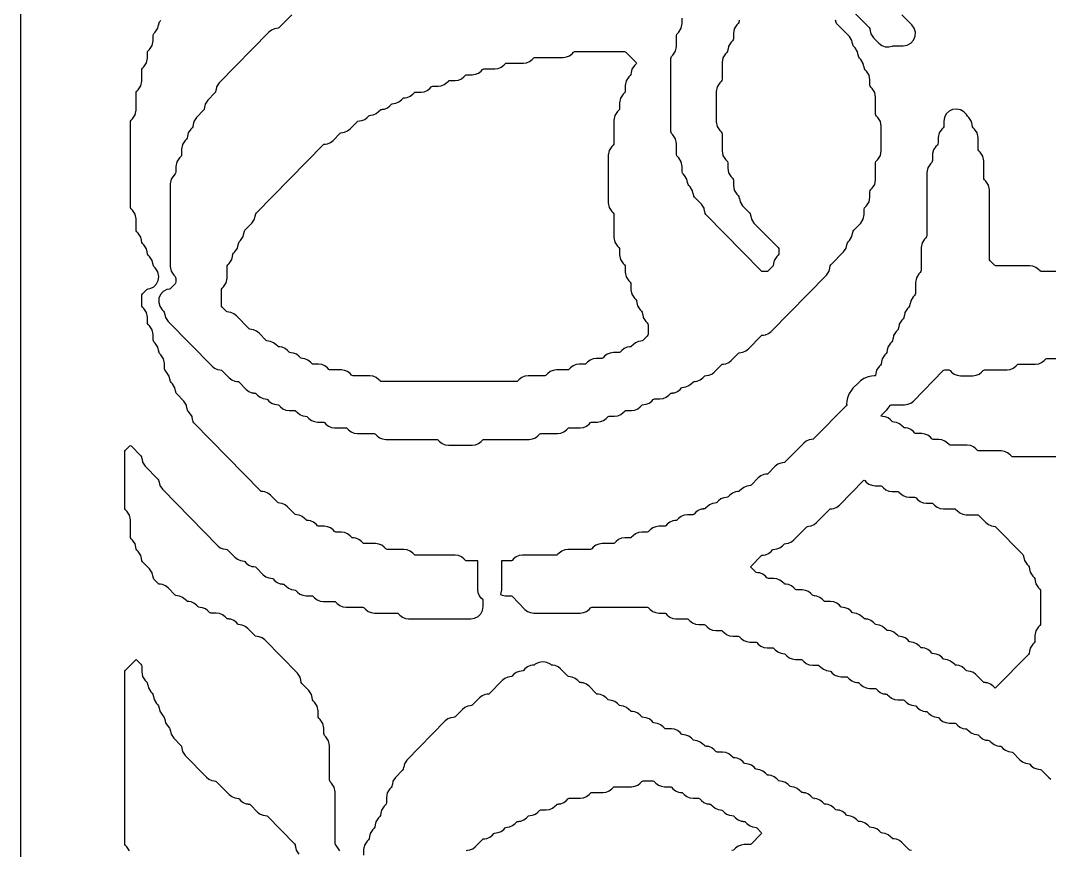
# Model space of a CAD drawing. Header units: millimetres. Extents: x 10 to 410, y 18 to 283.
# Drawn here: x 79 to 120.82, y 194.82 to 228.55 of the extents above; entities that cross this region are included whole.
import ezdxf

# ---------------------------------------------------------------- set-up
doc = ezdxf.new("R2010")
doc.units = ezdxf.units.MM
doc.layers.add('CUT', color=1, linetype='Continuous')

msp = doc.modelspace()

# ---------------------------------------------------------------- linework, layer by layer
at = {"layer": 'CUT'}
for points in [[(100.134, 283), (92.134, 283), (92.134, 280), (79, 280), (79, 160), (92.134, 160), (92.134, 157), (100.134, 157), (100.134, 160), (121.134, 160), (121.134, 157), (129.134, 157), (129.134, 160), (142.2679, 160), (142.2679, 280), (129.134, 280), (129.134, 283), (121.134, 283), (121.134, 280), (100.134, 280)], [(87.4815, 218.6776), (87.5877, 218.8388), (87.6121, 218.963), (87.6155, 218.9623), (87.6338, 219.0552), (87.6591, 219.0936), (87.7128, 219.1482), (87.8189, 219.3094), (87.8434, 219.4336), (87.8468, 219.4329), (87.865, 219.5258), (87.8903, 219.5641), (87.944, 219.6188), (88.0502, 219.7799), (88.0746, 219.9042), (88.078, 219.9035), (88.0963, 219.9964), (88.1216, 220.0347), (88.4065, 220.3247), (88.5127, 220.4858), (88.5371, 220.6101), (88.5405, 220.6094), (88.5588, 220.7023), (88.5841, 220.7406), (91.3017, 223.5058), (91.3266, 223.5252), (91.3909, 223.5338), (91.3907, 223.5353), (91.4773, 223.5468), (91.599, 223.5979), (91.7031, 223.6789), (91.9954, 223.9764), (92.0204, 223.9958), (92.0846, 224.0044), (92.0844, 224.0059), (92.171, 224.0174), (92.2927, 224.0684), (92.3968, 224.1495), (92.6891, 224.447), (92.7141, 224.4664), (92.7783, 224.475), (92.7781, 224.4765), (92.8648, 224.488), (92.9865, 224.539), (93.0906, 224.6201), (93.1516, 224.6823), (93.1766, 224.7017), (93.2408, 224.7103), (93.2406, 224.7118), (93.3273, 224.7233), (93.4489, 224.7743), (93.5531, 224.8554), (93.6141, 224.9175), (93.6391, 224.937), (93.7033, 224.9455), (93.7031, 224.9471), (93.7897, 224.9586), (93.9114, 225.0096), (94.0155, 225.0907), (94.0766, 225.1528), (94.1016, 225.1723), (94.1658, 225.1808), (94.1656, 225.1824), (94.2522, 225.1939), (94.3739, 225.2449), (94.478, 225.326), (94.5391, 225.3881), (94.5641, 225.4076), (94.6283, 225.4161), (94.6281, 225.4176), (94.7147, 225.4292), (94.8364, 225.4802), (94.9405, 225.5613), (95.0016, 225.6234), (95.0266, 225.6429), (95.058, 225.6471), (95.2777, 225.6471), (95.4085, 225.6645), (95.5302, 225.7155), (95.6343, 225.7966), (95.6953, 225.8587), (95.7203, 225.8782), (95.7517, 225.8824), (95.9714, 225.8824), (96.1022, 225.8998), (96.2239, 225.9508), (96.328, 226.0319), (96.3891, 226.094), (96.4141, 226.1135), (96.4454, 226.1176), (96.6651, 226.1176), (96.796, 226.1351), (96.9176, 226.1861), (97.0218, 226.2672), (97.0828, 226.3293), (97.1078, 226.3488), (97.1392, 226.3529), (97.3589, 226.3529), (97.4897, 226.3704), (97.6114, 226.4214), (97.7155, 226.5025), (97.7766, 226.5646), (97.8015, 226.5841), (97.8329, 226.5882), (98.2839, 226.5882), (98.4147, 226.6056), (98.5364, 226.6567), (98.6405, 226.7378), (98.7015, 226.7999), (98.7265, 226.8194), (98.7579, 226.8235), (99.4401, 226.8235), (99.5709, 226.8409), (99.6926, 226.892), (99.7967, 226.9731), (99.8578, 227.0352), (99.8828, 227.0546), (99.9141, 227.0588), (101.0588, 227.0588), (101.1896, 227.0762), (101.3113, 227.1273), (101.4154, 227.2084), (101.4765, 227.2705), (101.5015, 227.2899), (101.5329, 227.2941), (103.5478, 227.2941), (103.5792, 227.2899), (103.6042, 227.2705), (104.0162, 226.8513), (104.036, 226.8235), (104.0162, 226.7958), (103.9556, 226.7341), (103.8494, 226.573), (103.825, 226.4488), (103.8216, 226.4494), (103.8033, 226.3566), (103.7781, 226.3182), (103.7243, 226.2635), (103.6182, 226.1024), (103.581, 225.9131), (103.581, 225.6958), (103.5721, 225.6507), (103.5468, 225.6123), (103.4931, 225.5577), (103.3869, 225.3965), (103.3497, 225.2072), (103.3497, 224.9899), (103.3408, 224.9448), (103.3156, 224.9064), (103.2619, 224.8518), (103.1557, 224.6906), (103.1185, 224.5013), (103.1185, 223.5781), (103.1096, 223.533), (103.0843, 223.4947), (103.0306, 223.44), (102.9244, 223.2789), (102.8872, 223.0895), (102.8872, 221.1457), (102.9244, 220.9564), (103.0306, 220.7953), (103.0843, 220.7406), (103.1096, 220.7023), (103.1185, 220.6572), (103.1185, 219.734), (103.1557, 219.5446), (103.2619, 219.3835), (103.3156, 219.3288), (103.3408, 219.2905), (103.3497, 219.2454), (103.3497, 219.0281), (103.3869, 218.8388), (103.4931, 218.6776), (103.5468, 218.623), (103.5721, 218.5846), (103.581, 218.5395), (103.581, 218.3222), (103.6182, 218.1329), (103.7243, 217.9717), (103.7781, 217.9171), (103.8033, 217.8787), (103.8122, 217.8337), (103.8122, 217.6163), (103.8494, 217.427), (103.9556, 217.2659), (104.0093, 217.2112), (104.0346, 217.1728), (104.0528, 217.08), (104.0562, 217.0807), (104.0807, 216.9564), (104.1868, 216.7953), (104.2406, 216.7406), (104.2658, 216.7023), (104.2841, 216.6094), (104.2875, 216.6101), (104.3119, 216.4858), (104.4181, 216.3247), (104.4718, 216.27), (104.4971, 216.2317), (104.5059, 216.1866), (104.5059, 215.8134), (104.4971, 215.7683), (104.4718, 215.73), (104.2979, 215.553), (104.2729, 215.5336), (104.2087, 215.525), (104.2089, 215.5235), (104.1223, 215.512), (104.0006, 215.461), (103.8965, 215.3799), (103.8354, 215.3177), (103.8104, 215.2983), (103.7462, 215.2897), (103.7464, 215.2882), (103.6598, 215.2767), (103.5381, 215.2257), (103.434, 215.1446), (103.3729, 215.0825), (103.348, 215.063), (103.3166, 215.0588), (103.0969, 215.0588), (102.9661, 215.0414), (102.8444, 214.9904), (102.7403, 214.9093), (102.6792, 214.8472), (102.6542, 214.8277), (102.6228, 214.8235), (102.4031, 214.8235), (102.2723, 214.8061), (102.1506, 214.7551), (102.0465, 214.674), (101.9855, 214.6119), (101.9605, 214.5924), (101.9291, 214.5882), (101.7094, 214.5882), (101.5786, 214.5708), (101.4569, 214.5198), (101.3528, 214.4387), (101.2917, 214.3766), (101.2667, 214.3571), (101.2354, 214.3529), (100.7844, 214.3529), (100.6536, 214.3355), (100.5319, 214.2845), (100.4278, 214.2034), (100.3667, 214.1413), (100.3417, 214.1218), (100.3104, 214.1176), (99.6282, 214.1176), (99.4974, 214.1002), (99.3757, 214.0492), (99.2716, 213.9681), (99.2105, 213.906), (99.1855, 213.8865), (99.1541, 213.8824), (93.6705, 213.8824), (93.6391, 213.8865), (93.6141, 213.906), (93.5531, 213.9681), (93.4489, 214.0492), (93.3273, 214.1002), (93.1964, 214.1176), (92.5142, 214.1176), (92.4829, 214.1218), (92.4579, 214.1413), (92.3968, 214.2034), (92.2927, 214.2845), (92.171, 214.3355), (92.0402, 214.3529), (91.5893, 214.3529), (91.5579, 214.3571), (91.5329, 214.3766), (91.4718, 214.4387), (91.3677, 214.5198), (91.246, 214.5708), (91.1152, 214.5882), (90.8955, 214.5882), (90.8641, 214.5924), (90.8392, 214.6119), (90.7781, 214.674), (90.674, 214.7551), (90.5523, 214.8061), (90.4657, 214.8176), (90.4659, 214.8192), (90.4016, 214.8277), (90.3767, 214.8472), (90.3156, 214.9093), (90.2115, 214.9904), (90.0898, 215.0414), (90.0032, 215.0529), (90.0034, 215.0545), (89.9392, 215.063), (89.9142, 215.0825), (89.8531, 215.1446), (89.749, 215.2257), (89.6273, 215.2767), (89.5407, 215.2882), (89.5409, 215.2897), (89.4767, 215.2983), (89.4517, 215.3177), (89.3906, 215.3799), (89.2865, 215.461), (89.1648, 215.512), (89.0782, 215.5235), (89.0784, 215.525), (89.0142, 215.5336), (88.9892, 215.553), (88.6969, 215.8505), (88.5928, 215.9316), (88.4711, 215.9826), (88.3845, 215.9941), (88.3847, 215.9956), (88.3204, 216.0042), (88.2954, 216.0236), (87.7719, 216.5564), (87.6678, 216.6374), (87.5461, 216.6885), (87.4595, 216.7), (87.4597, 216.7015), (87.3954, 216.7101), (87.3705, 216.7295), (87.1966, 216.9064), (87.1713, 216.9448), (87.1624, 216.9899), (87.1624, 217.5984), (87.1713, 217.6434), (87.1966, 217.6818), (87.2503, 217.7365), (87.3565, 217.8976), (87.3937, 218.0869), (87.3937, 218.5395), (87.4026, 218.5846), (87.4278, 218.623)], [(109.8675, 207.1273), (109.9716, 207.2084), (110.0326, 207.2705), (110.0576, 207.2899), (110.1218, 207.2985), (110.1216, 207.3), (110.2083, 207.3115), (110.33, 207.3626), (110.4341, 207.4436), (110.9576, 207.9764), (110.9826, 207.9958), (111.0468, 208.0044), (111.0466, 208.0059), (111.1332, 208.0174), (111.2549, 208.0684), (111.359, 208.1495), (111.8826, 208.6823), (111.9076, 208.7017), (111.9718, 208.7103), (111.9716, 208.7118), (112.0582, 208.7233), (112.1799, 208.7743), (112.284, 208.8554), (113.2654, 209.854), (113.2933, 209.8745), (113.3212, 209.854), (113.3776, 209.7966), (113.4817, 209.7155), (113.6034, 209.6645), (113.7342, 209.6471), (113.9539, 209.6471), (113.9853, 209.6429), (114.0103, 209.6234), (114.0713, 209.5613), (114.1754, 209.4802), (114.2971, 209.4292), (114.4279, 209.4118), (114.6477, 209.4118), (114.679, 209.4076), (114.704, 209.3881), (114.7651, 209.326), (114.8692, 209.2449), (114.9909, 209.1939), (115.1217, 209.1765), (115.3414, 209.1765), (115.3728, 209.1723), (115.3978, 209.1528), (115.4588, 209.0907), (115.5629, 209.0096), (115.6846, 208.9586), (115.8154, 208.9412), (116.0351, 208.9412), (116.0665, 208.937), (116.0915, 208.9175), (116.1526, 208.8554), (116.2567, 208.7743), (116.3784, 208.7233), (116.5092, 208.7059), (116.9601, 208.7059), (116.9915, 208.7017), (117.0165, 208.6823), (117.0775, 208.6201), (117.1817, 208.539), (117.3034, 208.488), (117.4342, 208.4706), (117.8851, 208.4706), (117.9165, 208.4664), (117.9415, 208.447), (118.2338, 208.1495), (118.3379, 208.0684), (118.4596, 208.0174), (118.5462, 208.0059), (118.546, 208.0044), (118.6102, 207.9958), (118.6352, 207.9764), (119.7341, 206.8583), (119.7594, 206.8199), (119.7776, 206.727), (119.781, 206.7277), (119.8055, 206.6035), (119.9116, 206.4423), (119.9653, 206.3877), (119.9906, 206.3493), (120.0089, 206.2565), (120.0123, 206.2571), (120.0367, 206.1329), (120.1429, 205.9717), (120.1966, 205.9171), (120.2218, 205.8787), (120.2401, 205.7859), (120.2435, 205.7865), (120.2679, 205.6623), (120.3741, 205.5012), (120.4278, 205.4465), (120.4531, 205.4081), (120.462, 205.3631), (120.462, 204.0487), (120.4531, 204.0036), (120.4278, 203.9653), (120.3741, 203.9106), (120.2679, 203.7495), (120.2307, 203.5601), (120.2307, 203.3428), (120.2218, 203.2977), (120.1966, 203.2594), (120.1429, 203.2047), (120.0367, 203.0436), (120.0123, 202.9193), (120.0089, 202.92), (119.9906, 202.8272), (119.9653, 202.7888), (118.6399, 201.4401), (118.612, 201.4196), (118.5841, 201.4401), (118.5277, 201.4975), (118.4236, 201.5786), (118.3019, 201.6296), (118.2153, 201.6412), (118.2155, 201.6427), (118.1512, 201.6512), (118.1263, 201.6707), (117.834, 201.9681), (117.7298, 202.0492), (117.6082, 202.1002), (117.5215, 202.1118), (117.5217, 202.1133), (117.4575, 202.1218), (117.4325, 202.1413), (117.3715, 202.2034), (117.2674, 202.2845), (117.1457, 202.3355), (117.059, 202.3471), (117.0592, 202.3486), (116.995, 202.3571), (116.97, 202.3766), (116.909, 202.4387), (116.8049, 202.5198), (116.6832, 202.5708), (116.5965, 202.5824), (116.5967, 202.5839), (116.5325, 202.5924), (116.5075, 202.6119), (116.4465, 202.674), (116.3424, 202.7551), (116.2207, 202.8061), (116.134, 202.8176), (116.1343, 202.8192), (116.07, 202.8277), (116.045, 202.8472), (115.984, 202.9093), (115.8799, 202.9904), (115.7582, 203.0414), (115.6716, 203.0529), (115.6718, 203.0545), (115.6075, 203.063), (115.5826, 203.0825), (115.5215, 203.1446), (115.4174, 203.2257), (115.2957, 203.2767), (115.2091, 203.2882), (115.2093, 203.2897), (115.145, 203.2983), (115.1201, 203.3177), (115.059, 203.3799), (114.9549, 203.461), (114.8332, 203.512), (114.7466, 203.5235), (114.7468, 203.525), (114.6825, 203.5336), (114.6576, 203.553), (114.5965, 203.6152), (114.4924, 203.6963), (114.3707, 203.7473), (114.2841, 203.7588), (114.2843, 203.7603), (114.22, 203.7689), (114.1951, 203.7883), (114.134, 203.8505), (114.0299, 203.9316), (113.9082, 203.9826), (113.8216, 203.9941), (113.8218, 203.9956), (113.7576, 204.0042), (113.7326, 204.0236), (113.6715, 204.0858), (113.5674, 204.1669), (113.4457, 204.2179), (113.3591, 204.2294), (113.3593, 204.2309), (113.2951, 204.2395), (113.2701, 204.2589), (113.209, 204.3211), (113.1049, 204.4021), (112.9832, 204.4532), (112.8966, 204.4647), (112.8968, 204.4662), (112.8326, 204.4748), (112.8076, 204.4942), (112.7465, 204.5564), (112.6424, 204.6374), (112.5207, 204.6885), (112.4341, 204.7), (112.4343, 204.7015), (112.3701, 204.7101), (112.3451, 204.7295), (112.284, 204.7916), (112.1799, 204.8727), (112.0582, 204.9238), (111.9274, 204.9412), (111.7077, 204.9412), (111.6763, 204.9454), (111.6514, 204.9648), (111.5903, 205.0269), (111.4862, 205.108), (111.3645, 205.1591), (111.2779, 205.1706), (111.2781, 205.1721), (111.2138, 205.1806), (111.1889, 205.2001), (111.1278, 205.2622), (111.0237, 205.3433), (110.902, 205.3944), (110.7712, 205.4118), (110.5515, 205.4118), (110.5201, 205.4159), (110.4951, 205.4354), (110.4341, 205.4975), (110.33, 205.5786), (110.2083, 205.6296), (110.1216, 205.6412), (110.1218, 205.6427), (110.0576, 205.6512), (110.0326, 205.6707), (109.9716, 205.7328), (109.8675, 205.8139), (109.7458, 205.8649), (109.615, 205.8824), (109.3953, 205.8824), (109.3639, 205.8865), (109.3389, 205.906), (109.2778, 205.9681), (109.1737, 206.0492), (109.052, 206.1002), (108.9654, 206.1118), (108.9656, 206.1133), (108.9014, 206.1218), (108.8764, 206.1413), (108.6957, 206.3252), (108.6758, 206.3529), (108.6957, 206.3807), (109.1076, 206.7999), (109.1326, 206.8194), (109.1969, 206.8279), (109.1967, 206.8294), (109.2833, 206.8409), (109.405, 206.892), (109.5091, 206.9731), (109.5701, 207.0352), (109.5951, 207.0546), (109.6593, 207.0632), (109.6591, 207.0647), (109.7458, 207.0762)]]:
    msp.add_lwpolyline(points, close=True, dxfattribs=at)
for points in [[(111.4666, 230.3293), (113.4904, 228.27), (113.5157, 228.2317), (113.534, 228.1388), (113.5374, 228.1395), (113.5618, 228.0152), (113.668, 227.8541), (113.8878, 227.6304), (114.0064, 227.5412), (114.1458, 227.4907), (114.294, 227.4833), (114.4378, 227.5197), (114.4507, 227.5252), (114.4827, 227.5294), (114.8758, 227.5294), (115.0404, 227.5573), (115.1866, 227.6377), (115.2982, 227.7618), (115.3627, 227.9157), (115.373, 228.0823), (115.3279, 228.243), (115.2324, 228.3799), (114.8277, 228.7916)], [(90.0217, 228.7916), (89.4981, 228.2589), (89.4732, 228.2395), (89.4089, 228.2309), (89.4091, 228.2294), (89.3225, 228.2179), (89.2008, 228.1669), (89.0967, 228.0858), (87.0746, 226.0283), (86.9684, 225.8671), (86.944, 225.7429), (86.9406, 225.7435), (86.9223, 225.6507), (86.8971, 225.6123), (86.6121, 225.3224), (86.5059, 225.1612), (86.4815, 225.037), (86.4781, 225.0377), (86.4598, 224.9448), (86.4346, 224.9064), (86.1496, 224.6165), (86.0434, 224.4554), (86.019, 224.3311), (86.0156, 224.3318), (85.9973, 224.2389), (85.9721, 224.2006), (85.9184, 224.1459), (85.8122, 223.9848), (85.7878, 223.8605), (85.7844, 223.8612), (85.7661, 223.7683), (85.7408, 223.73), (85.6871, 223.6753), (85.5809, 223.5142), (85.5437, 223.3248), (85.5437, 223.1075), (85.5348, 223.0625), (85.5096, 223.0241), (85.4559, 222.9694), (85.3497, 222.8083), (85.3125, 222.619), (85.3125, 222.4016), (85.3036, 222.3566), (85.2783, 222.3182), (85.2246, 222.2635), (85.1185, 222.1024), (85.0812, 221.9131), (85.0812, 218.5575), (85.1185, 218.3682), (85.2246, 218.207), (85.2783, 218.1524), (85.3036, 218.114), (85.3125, 218.0689), (85.3125, 217.9311), (85.3036, 217.886), (85.2783, 217.8476), (85.1091, 217.6754), (85.0783, 217.6527), (85.0473, 217.6425), (84.9467, 217.6255), (84.8005, 217.545), (84.6889, 217.4209), (84.6243, 217.267), (84.6141, 217.1004), (84.6592, 216.9398), (84.7546, 216.8029), (84.8158, 216.7406), (84.8411, 216.7023), (84.8594, 216.6094), (84.8628, 216.6101), (84.8872, 216.4858), (84.9934, 216.3247), (86.7842, 214.5025), (86.8883, 214.4214), (87.01, 214.3704), (87.0967, 214.3588), (87.0965, 214.3573), (87.1607, 214.3488), (87.1857, 214.3293), (87.478, 214.0319), (87.5821, 213.9508), (87.7038, 213.8998), (87.7904, 213.8882), (87.7902, 213.8867), (87.8544, 213.8782), (87.8794, 213.8587), (88.1717, 213.5613), (88.2758, 213.4802), (88.3975, 213.4292), (88.4841, 213.4176), (88.4839, 213.4161), (88.5482, 213.4076), (88.5731, 213.3881), (88.6342, 213.326), (88.7383, 213.2449), (88.86, 213.1939), (88.9466, 213.1824), (88.9464, 213.1808), (89.0107, 213.1723), (89.0356, 213.1528), (89.0967, 213.0907), (89.2008, 213.0096), (89.3225, 212.9586), (89.4091, 212.9471), (89.4089, 212.9455), (89.4732, 212.937), (89.4981, 212.9175), (89.5592, 212.8554), (89.6633, 212.7743), (89.785, 212.7233), (89.9158, 212.7059), (90.1355, 212.7059), (90.1669, 212.7017), (90.1919, 212.6823), (90.2529, 212.6201), (90.357, 212.539), (90.4787, 212.488), (90.5654, 212.4765), (90.5652, 212.475), (90.6294, 212.4664), (90.6544, 212.447), (90.7154, 212.3848), (90.8195, 212.3037), (90.9412, 212.2527), (91.072, 212.2353), (91.2917, 212.2353), (91.3231, 212.2311), (91.3481, 212.2117), (91.4092, 212.1495), (91.5133, 212.0684), (91.635, 212.0174), (91.7658, 212), (92.2167, 212), (92.2481, 211.9958), (92.2731, 211.9764), (92.3342, 211.9142), (92.4383, 211.8331), (92.56, 211.7821), (92.6908, 211.7647), (93.373, 211.7647), (93.4043, 211.7605), (93.4293, 211.7411), (93.4904, 211.6789), (93.5945, 211.5979), (93.7162, 211.5468), (93.847, 211.5294), (95.9167, 211.5294), (95.9481, 211.5252), (95.973, 211.5058), (96.0341, 211.4436), (96.1382, 211.3626), (96.2599, 211.3115), (96.3907, 211.2941), (97.3589, 211.2941), (97.4897, 211.3115), (97.6114, 211.3626), (97.7155, 211.4436), (97.7766, 211.5058), (97.8015, 211.5252), (97.8329, 211.5294), (99.6714, 211.5294), (99.8022, 211.5468), (99.9239, 211.5979), (100.028, 211.6789), (100.089, 211.7411), (100.114, 211.7605), (100.1454, 211.7647), (100.8276, 211.7647), (100.9584, 211.7821), (101.0801, 211.8331), (101.1842, 211.9142), (101.2453, 211.9764), (101.2702, 211.9958), (101.3016, 212), (101.7526, 212), (101.8834, 212.0174), (102.0051, 212.0684), (102.1092, 212.1495), (102.1702, 212.2117), (102.1952, 212.2311), (102.2266, 212.2353), (102.4463, 212.2353), (102.5771, 212.2527), (102.6988, 212.3037), (102.8029, 212.3848), (102.864, 212.447), (102.889, 212.4664), (102.9203, 212.4706), (103.1401, 212.4706), (103.2709, 212.488), (103.3926, 212.539), (103.4967, 212.6201), (103.5577, 212.6823), (103.5827, 212.7017), (103.6141, 212.7059), (103.8338, 212.7059), (103.9646, 212.7233), (104.0863, 212.7743), (104.1904, 212.8554), (104.2515, 212.9175), (104.2764, 212.937), (104.3407, 212.9455), (104.3405, 212.9471), (104.4271, 212.9586), (104.5488, 213.0096), (104.6529, 213.0907), (104.714, 213.1528), (104.7389, 213.1723), (104.7703, 213.1765), (104.99, 213.1765), (105.1208, 213.1939), (105.2425, 213.2449), (105.3466, 213.326), (105.4077, 213.3881), (105.4327, 213.4076), (105.4969, 213.4161), (105.4967, 213.4176), (105.5833, 213.4292), (105.705, 213.4802), (105.8091, 213.5613), (105.8702, 213.6234), (105.8952, 213.6429), (105.9594, 213.6514), (105.9592, 213.6529), (106.0458, 213.6645), (106.1675, 213.7155), (106.2716, 213.7966), (106.3327, 213.8587), (106.3577, 213.8782), (106.4219, 213.8867), (106.4217, 213.8882), (106.5083, 213.8998), (106.63, 213.9508), (106.7341, 214.0319), (106.7952, 214.094), (106.8202, 214.1135), (106.8844, 214.122), (106.8842, 214.1235), (106.9708, 214.1351), (107.0925, 214.1861), (107.1966, 214.2672), (107.4889, 214.5646), (107.5139, 214.5841), (107.5781, 214.5926), (107.5779, 214.5941), (107.6645, 214.6056), (107.7862, 214.6567), (107.8903, 214.7378), (108.1827, 215.0352), (108.2076, 215.0546), (108.2719, 215.0632), (108.2717, 215.0647), (108.3583, 215.0762), (108.48, 215.1273), (108.5841, 215.2084), (109.1076, 215.7411), (109.1326, 215.7605), (109.1969, 215.7691), (109.1967, 215.7706), (109.2833, 215.7821), (109.405, 215.8331), (109.5091, 215.9142), (111.7624, 218.207), (111.8686, 218.3682), (111.893, 218.4924), (111.8964, 218.4918), (111.9147, 218.5846), (111.94, 218.623), (112.4562, 219.1482), (112.5623, 219.3094), (112.5868, 219.4336), (112.5902, 219.4329), (112.6084, 219.5258), (112.6337, 219.5641), (112.6874, 219.6188), (112.7936, 219.7799), (112.818, 219.9042), (112.8214, 219.9035), (112.8397, 219.9964), (112.865, 220.0347), (113.1499, 220.3247), (113.2561, 220.4858), (113.2933, 220.6752), (113.2933, 220.8925), (113.3022, 220.9375), (113.3274, 220.9759), (113.3812, 221.0306), (113.4873, 221.1917), (113.5246, 221.381), (113.5246, 221.5984), (113.5334, 221.6434), (113.5587, 221.6818), (113.6124, 221.7365), (113.7186, 221.8976), (113.7558, 222.0869), (113.7558, 222.7748), (113.7647, 222.8199), (113.7899, 222.8583), (113.8437, 222.9129), (113.9498, 223.0741), (113.9871, 223.2634), (113.9871, 224.266), (113.9498, 224.4554), (113.8437, 224.6165), (113.7899, 224.6712), (113.7647, 224.7095), (113.7558, 224.7546), (113.7558, 225.4425), (113.7186, 225.6318), (113.6124, 225.793), (113.5587, 225.8476), (113.5334, 225.886), (113.5246, 225.9311), (113.5246, 226.1484), (113.4873, 226.3377), (113.3812, 226.4988), (113.3274, 226.5535), (113.3022, 226.5919), (113.2839, 226.6847), (113.2805, 226.684), (113.2561, 226.8083), (113.1499, 226.9694), (113.0962, 227.0241), (113.0709, 227.0625), (113.0527, 227.1553), (113.0493, 227.1546), (113.0248, 227.2789), (112.9187, 227.44), (112.865, 227.4947), (112.8397, 227.533), (112.8214, 227.6259), (112.818, 227.6252), (112.7936, 227.7495), (112.6874, 227.9106), (112.1712, 228.4359), (112.1459, 228.4742), (112.1277, 228.5671)], [(91.9814, 194.8083), (91.8752, 194.9694), (91.8215, 195.0241), (91.7962, 195.0625), (91.7874, 195.1075), (91.7874, 197.2072), (91.7501, 197.3965), (91.644, 197.5577), (91.5903, 197.6123), (91.565, 197.6507), (91.5561, 197.6958), (91.5561, 199.0895), (91.5189, 199.2789), (91.4127, 199.44), (91.359, 199.4947), (91.3337, 199.533), (91.3249, 199.5781), (91.3249, 199.7954), (91.2876, 199.9848), (91.1815, 200.1459), (91.1278, 200.2006), (91.1025, 200.2389), (91.0936, 200.284), (91.0936, 200.5013), (91.0564, 200.6906), (90.9502, 200.8518), (90.8965, 200.9064), (90.8712, 200.9448), (90.853, 201.0377), (90.8496, 201.037), (90.8252, 201.1612), (90.719, 201.3224), (90.434, 201.6123), (90.4088, 201.6507), (90.3905, 201.7435), (90.3871, 201.7429), (90.3627, 201.8671), (90.2565, 202.0283), (88.9281, 203.3799), (88.824, 203.461), (88.7023, 203.512), (88.6157, 203.5235), (88.6159, 203.525), (88.5517, 203.5336), (88.5267, 203.553), (88.2344, 203.8505), (88.1303, 203.9316), (88.0086, 203.9826), (87.922, 203.9941), (87.9222, 203.9956), (87.8579, 204.0042), (87.833, 204.0236), (87.7719, 204.0858), (87.6678, 204.1669), (87.5461, 204.2179), (87.4595, 204.2294), (87.4597, 204.2309), (87.3954, 204.2395), (87.3705, 204.2589), (87.3094, 204.3211), (87.2053, 204.4021), (87.0836, 204.4532), (86.9528, 204.4706), (86.7331, 204.4706), (86.7017, 204.4748), (86.6767, 204.4942), (86.6157, 204.5564), (86.5115, 204.6374), (86.3899, 204.6885), (86.3032, 204.7), (86.3034, 204.7015), (86.2392, 204.7101), (86.2142, 204.7295), (86.1532, 204.7916), (86.0491, 204.8727), (85.9274, 204.9238), (85.8407, 204.9353), (85.8409, 204.9368), (85.7767, 204.9454), (85.7517, 204.9648), (85.6907, 205.0269), (85.5866, 205.108), (85.4649, 205.1591), (85.3782, 205.1706), (85.3784, 205.1721), (85.3142, 205.1806), (85.2892, 205.2001), (84.9969, 205.4975), (84.8928, 205.5786), (84.7711, 205.6296), (84.6845, 205.6412), (84.6847, 205.6427), (84.6205, 205.6512), (84.5955, 205.6707), (84.4216, 205.8476), (84.3963, 205.886), (84.3781, 205.9788), (84.3747, 205.9782), (84.3502, 206.1024), (84.2441, 206.2635), (83.9591, 206.5535), (83.9339, 206.5919), (83.9156, 206.6847), (83.9122, 206.684), (83.8878, 206.8083), (83.7816, 206.9694), (83.7279, 207.0241), (83.7026, 207.0625), (83.6843, 207.1553), (83.6809, 207.1546), (83.6565, 207.2789), (83.5503, 207.44), (83.4966, 207.4947), (83.4714, 207.533), (83.4625, 207.5781), (83.4625, 208.266), (83.4253, 208.4554), (83.3191, 208.6165), (83.2654, 208.6712), (83.2401, 208.7095), (83.2312, 208.7546), (83.2312, 211.0101), (83.2401, 211.0552), (83.2654, 211.0936), (83.4346, 211.2657), (83.4625, 211.2863), (83.4904, 211.2657), (83.8909, 210.8583), (83.9161, 210.8199), (83.9344, 210.727), (83.9378, 210.7277), (83.9622, 210.6035), (84.0684, 210.4423), (84.5846, 209.9171), (84.6099, 209.8787), (84.6281, 209.7859), (84.6315, 209.7865), (84.656, 209.6623), (84.7621, 209.5012), (87.0155, 207.2084), (87.1196, 207.1273), (87.2413, 207.0762), (87.3279, 207.0647), (87.3277, 207.0632), (87.3919, 207.0546), (87.4169, 207.0352), (87.7092, 206.7378), (87.8133, 206.6567), (87.935, 206.6056), (88.0216, 206.5941), (88.0214, 206.5926), (88.0857, 206.5841), (88.1107, 206.5646), (88.1717, 206.5025), (88.2758, 206.4214), (88.3975, 206.3704), (88.4841, 206.3588), (88.4839, 206.3573), (88.5482, 206.3488), (88.5731, 206.3293), (88.8655, 206.0319), (88.9696, 205.9508), (89.0913, 205.8998), (89.1779, 205.8882), (89.1777, 205.8867), (89.2419, 205.8782), (89.2669, 205.8587), (89.328, 205.7966), (89.4321, 205.7155), (89.5538, 205.6645), (89.6404, 205.6529), (89.6402, 205.6514), (89.7044, 205.6429), (89.7294, 205.6234), (89.7904, 205.5613), (89.8946, 205.4802), (90.0162, 205.4292), (90.1029, 205.4176), (90.1027, 205.4161), (90.1669, 205.4076), (90.1919, 205.3881), (90.2529, 205.326), (90.357, 205.2449), (90.4787, 205.1939), (90.6095, 205.1765), (90.8293, 205.1765), (90.8606, 205.1723), (90.8856, 205.1528), (90.9467, 205.0907), (91.0508, 205.0096), (91.1725, 204.9586), (91.3033, 204.9412), (91.7542, 204.9412), (91.7856, 204.937), (91.8106, 204.9175), (91.8717, 204.8554), (91.9758, 204.7743), (92.0975, 204.7233), (92.2283, 204.7059), (92.9105, 204.7059), (92.9419, 204.7017), (92.9668, 204.6823), (93.0279, 204.6201), (93.132, 204.539), (93.2537, 204.488), (93.3845, 204.4706), (94.298, 204.4706), (94.3293, 204.4664), (94.3543, 204.447), (94.4154, 204.3848), (94.5195, 204.3037), (94.6412, 204.2527), (94.772, 204.2353), (97.2998, 204.2353), (97.4543, 204.2598), (97.5937, 204.3308), (97.7043, 204.4414), (97.7753, 204.5808), (97.7998, 204.7353), (97.7998, 205.0148), (97.7248, 205.0724), (97.6485, 205.1718), (97.6006, 205.2876), (97.5842, 205.4118), (97.5842, 206.5882), (97.1392, 206.5882), (97.1078, 206.5924), (97.0828, 206.6119), (97.0218, 206.674), (96.9176, 206.7551), (96.796, 206.8061), (96.6651, 206.8235), (95.058, 206.8235), (95.0266, 206.8277), (95.0016, 206.8472), (94.9405, 206.9093), (94.8364, 206.9904), (94.7147, 207.0414), (94.5839, 207.0588), (93.9017, 207.0588), (93.8703, 207.063), (93.8454, 207.0825), (93.7843, 207.1446), (93.6802, 207.2257), (93.5585, 207.2767), (93.4277, 207.2941), (92.9767, 207.2941), (92.9454, 207.2983), (92.9204, 207.3177), (92.8593, 207.3799), (92.7552, 207.461), (92.6335, 207.512), (92.5469, 207.5235), (92.5471, 207.525), (92.4829, 207.5336), (92.4579, 207.553), (92.3968, 207.6152), (92.2927, 207.6963), (92.171, 207.7473), (92.0402, 207.7647), (91.8205, 207.7647), (91.7891, 207.7689), (91.7641, 207.7883), (91.7031, 207.8505), (91.599, 207.9316), (91.4773, 207.9826), (91.3465, 208), (91.1268, 208), (91.0954, 208.0042), (91.0704, 208.0236), (91.0093, 208.0858), (90.9052, 208.1669), (90.7835, 208.2179), (90.6969, 208.2294), (90.6971, 208.2309), (90.6329, 208.2395), (90.6079, 208.2589), (90.5468, 208.3211), (90.4427, 208.4021), (90.321, 208.4532), (90.2344, 208.4647), (90.2346, 208.4662), (90.1704, 208.4748), (90.1454, 208.4942), (89.8531, 208.7916), (89.749, 208.8727), (89.6273, 208.9238), (89.5407, 208.9353), (89.5409, 208.9368), (89.4767, 208.9454), (89.4517, 208.9648), (89.1594, 209.2622), (89.0553, 209.3433), (88.9336, 209.3944), (88.8469, 209.4059), (88.8471, 209.4074), (88.7829, 209.4159), (88.7579, 209.4354), (86.0403, 212.2006), (86.0151, 212.2389), (85.9968, 212.3318), (85.9934, 212.3311), (85.969, 212.4554), (85.8628, 212.6165), (85.8091, 212.6712), (85.7838, 212.7095), (85.7656, 212.8024), (85.7622, 212.8017), (85.7377, 212.9259), (85.6316, 213.0871), (85.3466, 213.377), (85.3213, 213.4154), (85.3031, 213.5082), (85.2997, 213.5076), (85.2752, 213.6318), (85.1691, 213.793), (85.1154, 213.8476), (85.0901, 213.886), (85.0718, 213.9788), (85.0684, 213.9782), (85.044, 214.1024), (84.9378, 214.2635), (84.8841, 214.3182), (84.8588, 214.3566), (84.85, 214.4016), (84.85, 214.619), (84.8127, 214.8083), (84.7066, 214.9694), (84.6529, 215.0241), (84.6276, 215.0625), (84.6093, 215.1553), (84.6059, 215.1546), (84.5815, 215.2789), (84.4753, 215.44), (84.4216, 215.4947), (84.3963, 215.533), (84.3875, 215.5781), (84.3875, 215.7954), (84.3502, 215.9848), (84.2441, 216.1459), (84.1904, 216.2006), (84.1651, 216.2389), (84.1562, 216.284), (84.1562, 216.5013), (84.119, 216.6906), (84.0128, 216.8518), (83.9591, 216.9064), (83.9339, 216.9448), (83.925, 216.9899), (83.925, 217.3631), (83.9339, 217.4081), (83.9591, 217.4465), (84.1283, 217.6187), (84.1592, 217.6414), (84.193, 217.6525), (84.2732, 217.6652), (84.4126, 217.7363), (84.5232, 217.8469), (84.5943, 217.9863), (84.6187, 218.1408), (84.6187, 218.1484), (84.5815, 218.3377), (84.4753, 218.4988), (84.4216, 218.5535), (84.3963, 218.5919), (84.3781, 218.6847), (84.3747, 218.684), (84.3502, 218.8083), (84.2441, 218.9694), (84.1904, 219.0241), (84.1651, 219.0625), (84.1468, 219.1553), (84.1434, 219.1546), (84.119, 219.2789), (84.0128, 219.44), (83.9591, 219.4947), (83.9339, 219.533), (83.9156, 219.6259), (83.9122, 219.6252), (83.8878, 219.7495), (83.7816, 219.9106), (83.7279, 219.9653), (83.7026, 220.0036), (83.6937, 220.0487), (83.6937, 220.5013), (83.6565, 220.6906), (83.5503, 220.8518), (83.4966, 220.9064), (83.4714, 220.9448), (83.4625, 220.9899), (83.4625, 224.4219), (83.4714, 224.467), (83.4966, 224.5053), (83.5503, 224.56), (83.6565, 224.7211), (83.6937, 224.9105), (83.6937, 225.5984), (83.7026, 225.6434), (83.7279, 225.6818), (83.7816, 225.7365), (83.8878, 225.8976), (83.925, 226.0869), (83.925, 226.5395), (83.9339, 226.5846), (83.9591, 226.623), (84.0128, 226.6776), (84.119, 226.8388), (84.1562, 227.0281), (84.1562, 227.2454), (84.1651, 227.2905), (84.1904, 227.3288), (84.2441, 227.3835), (84.3502, 227.5446), (84.3875, 227.734), (84.3875, 227.9513), (84.3963, 227.9964), (84.4216, 228.0347), (84.4753, 228.0894), (84.5815, 228.2505), (84.6059, 228.3748), (84.6093, 228.3741), (84.6276, 228.467), (84.6529, 228.5053), (84.7066, 228.56)], [(108.2153, 228.5671), (108.197, 228.4742), (108.1717, 228.4359), (108.118, 228.3812), (108.0119, 228.2201), (107.9746, 228.0307), (107.9746, 227.8134), (107.9658, 227.7683), (107.9405, 227.73), (107.8868, 227.6753), (107.7806, 227.5142), (107.7562, 227.3899), (107.7528, 227.3906), (107.7345, 227.2977), (107.7093, 227.2594), (107.6555, 227.2047), (107.5494, 227.0436), (107.5121, 226.8543), (107.5121, 226.1663), (107.5033, 226.1213), (107.478, 226.0829), (107.4243, 226.0283), (107.3181, 225.8671), (107.2809, 225.6778), (107.2809, 224.4399), (107.3181, 224.2505), (107.4243, 224.0894), (107.478, 224.0347), (107.5033, 223.9964), (107.5121, 223.9513), (107.5121, 223.2634), (107.5494, 223.0741), (107.6555, 222.9129), (107.7093, 222.8583), (107.7345, 222.8199), (107.7434, 222.7748), (107.7434, 222.5575), (107.7806, 222.3682), (107.8868, 222.207), (107.9405, 222.1524), (107.9658, 222.114), (107.9746, 222.0689), (107.9746, 221.8516), (108.0119, 221.6623), (108.118, 221.5012), (108.1717, 221.4465), (108.197, 221.4081), (108.2153, 221.3153), (108.2187, 221.316), (108.2431, 221.1917), (108.3493, 221.0306), (108.6342, 220.7406), (108.6595, 220.7023), (108.6778, 220.6094), (108.6812, 220.6101), (108.7056, 220.4858), (108.8118, 220.3247), (109.7905, 219.3288), (109.8157, 219.2905), (109.8246, 219.2454), (109.8246, 219.1075), (109.8157, 219.0625), (109.7905, 219.0241), (109.7368, 218.9694), (109.6306, 218.8083), (109.6062, 218.684), (109.6028, 218.6847), (109.5845, 218.5919), (109.5592, 218.5535), (109.3853, 218.3766), (109.3604, 218.3571), (109.329, 218.3529), (109.164, 218.3529), (109.1326, 218.3571), (109.1076, 218.3766), (106.8525, 220.6712), (106.8273, 220.7095), (106.809, 220.8024), (106.8056, 220.8017), (106.7812, 220.9259), (106.675, 221.0871), (106.39, 221.377), (106.3648, 221.4154), (106.3465, 221.5082), (106.3431, 221.5076), (106.3187, 221.6318), (106.2125, 221.793), (106.1588, 221.8476), (106.1335, 221.886), (106.1153, 221.9788), (106.1119, 221.9782), (106.0874, 222.1024), (105.9813, 222.2635), (105.9276, 222.3182), (105.9023, 222.3566), (105.8934, 222.4016), (105.8934, 222.619), (105.8562, 222.8083), (105.75, 222.9694), (105.6963, 223.0241), (105.671, 223.0625), (105.6622, 223.1075), (105.6622, 223.5601), (105.6249, 223.7495), (105.5188, 223.9106), (105.4651, 223.9653), (105.4398, 224.0036), (105.4309, 224.0487), (105.4309, 227.0101), (105.4398, 227.0552), (105.4651, 227.0936), (105.5188, 227.1482), (105.6249, 227.3094), (105.6622, 227.4987), (105.6622, 227.9513), (105.671, 227.9964), (105.6963, 228.0347), (105.75, 228.0894), (105.8562, 228.2505), (105.8934, 228.4399), (105.8934, 228.6572)], [(121.3538, 218.3529), (120.4951, 218.3529), (120.4637, 218.3571), (120.4387, 218.3766), (120.3777, 218.4387), (120.2736, 218.5198), (120.1519, 218.5708), (120.0211, 218.5882), (118.6451, 218.5882), (118.6137, 218.5924), (118.5888, 218.6119), (118.4149, 218.7888), (118.3896, 218.8272), (118.3807, 218.8722), (118.3807, 221.6778), (118.3435, 221.8671), (118.2373, 222.0283), (118.1836, 222.0829), (118.1584, 222.1213), (118.1495, 222.1663), (118.1495, 222.8543), (118.1123, 223.0436), (118.0061, 223.2047), (117.9524, 223.2594), (117.9271, 223.2977), (117.9182, 223.3428), (117.9182, 223.7954), (117.881, 223.9848), (117.7749, 224.1459), (117.7211, 224.2006), (117.6959, 224.2389), (117.6776, 224.3318), (117.6742, 224.3311), (117.6498, 224.4554), (117.5436, 224.6165), (117.4899, 224.6712), (117.4483, 224.7343), (117.3406, 224.8516), (117.2015, 224.9291), (117.0451, 224.959), (116.8872, 224.9381), (116.7439, 224.8687), (116.6296, 224.7577), (116.5561, 224.6164), (116.5308, 224.4592), (116.5308, 224.284), (116.5219, 224.2389), (116.4966, 224.2006), (116.4429, 224.1459), (116.3368, 223.9848), (116.2995, 223.7954), (116.2995, 223.5781), (116.2907, 223.533), (116.2654, 223.4947), (116.2066, 223.4349), (116.1137, 223.3033), (116.0674, 223.149), (116.0703, 223.0588), (116.0683, 223.0588), (116.0683, 222.8722), (116.0594, 222.8272), (116.0341, 222.7888), (115.9804, 222.7341), (115.8743, 222.573), (115.837, 222.3837), (115.837, 219.8134), (115.8282, 219.7683), (115.8029, 219.73), (115.7492, 219.6753), (115.643, 219.5142), (115.6058, 219.3248), (115.6058, 218.4016), (115.5969, 218.3566), (115.5716, 218.3182), (115.5179, 218.2635), (115.4118, 218.1024), (115.3745, 217.9131), (115.3745, 217.4605), (115.3657, 217.4154), (115.3404, 217.377), (115.2867, 217.3224), (115.1805, 217.1612), (115.1561, 217.037), (115.1527, 217.0377), (115.1344, 216.9448), (115.1091, 216.9064), (115.0554, 216.8518), (114.9493, 216.6906), (114.9248, 216.5664), (114.9214, 216.5671), (114.9032, 216.4742), (114.8779, 216.4359), (114.8242, 216.3812), (114.718, 216.2201), (114.6936, 216.0958), (114.6902, 216.0965), (114.6719, 216.0036), (114.6467, 215.9653), (114.5929, 215.9106), (114.4868, 215.7495), (114.4623, 215.6252), (114.4589, 215.6259), (114.4407, 215.533), (114.4154, 215.4947), (114.3617, 215.44), (114.2555, 215.2789), (114.2311, 215.1546), (114.2277, 215.1553), (114.2094, 215.0625), (114.1842, 215.0241), (114.1304, 214.9694), (114.0243, 214.8083), (113.9999, 214.684), (113.9964, 214.6847), (113.9782, 214.5919), (113.9529, 214.5535), (113.8992, 214.4988), (113.793, 214.3377), (113.7686, 214.2135), (113.7652, 214.2141), (113.7469, 214.1213), (113.7417, 214.1133), (113.6981, 214.1144), (113.5843, 214.104), (113.459, 214.078), (113.2795, 214.0018), (113.1444, 213.9098), (113.0691, 213.8469), (112.8334, 213.6071), (112.7719, 213.5308), (112.6823, 213.3941), (112.6092, 213.2132), (112.5853, 213.0876), (112.577, 212.9736), (112.5788, 212.9289), (112.5568, 212.8977), (111.2353, 211.553), (111.2103, 211.5336), (111.1461, 211.525), (111.1463, 211.5235), (111.0597, 211.512), (110.938, 211.461), (110.8339, 211.3799), (110.0791, 210.6119), (110.0541, 210.5924), (109.9899, 210.5839), (109.9901, 210.5824), (109.9035, 210.5708), (109.7818, 210.5198), (109.6777, 210.4387), (109.3853, 210.1413), (109.3604, 210.1218), (109.2961, 210.1133), (109.2963, 210.1118), (109.2097, 210.1002), (109.088, 210.0492), (108.9839, 209.9681), (108.6916, 209.6707), (108.6666, 209.6512), (108.6024, 209.6427), (108.6026, 209.6412), (108.516, 209.6296), (108.3943, 209.5786), (108.2902, 209.4975), (108.2291, 209.4354), (108.2041, 209.4159), (108.1399, 209.4074), (108.1401, 209.4059), (108.0535, 209.3944), (107.9318, 209.3433), (107.8277, 209.2622), (107.7666, 209.2001), (107.7416, 209.1806), (107.6774, 209.1721), (107.6776, 209.1706), (107.591, 209.1591), (107.4693, 209.108), (107.3652, 209.0269), (107.3041, 208.9648), (107.2791, 208.9454), (107.2149, 208.9368), (107.2151, 208.9353), (107.1285, 208.9238), (107.0068, 208.8727), (106.9027, 208.7916), (106.8416, 208.7295), (106.8167, 208.7101), (106.7524, 208.7015), (106.7526, 208.7), (106.666, 208.6885), (106.5443, 208.6374), (106.4402, 208.5564), (106.3791, 208.4942), (106.3542, 208.4748), (106.3228, 208.4706), (106.1031, 208.4706), (105.9723, 208.4532), (105.8506, 208.4021), (105.7465, 208.3211), (105.6854, 208.2589), (105.6604, 208.2395), (105.5962, 208.2309), (105.5964, 208.2294), (105.5098, 208.2179), (105.3881, 208.1669), (105.284, 208.0858), (105.2229, 208.0236), (105.1979, 208.0042), (105.1665, 208), (104.9468, 208), (104.816, 207.9826), (104.6943, 207.9316), (104.5902, 207.8505), (104.5292, 207.7883), (104.5042, 207.7689), (104.4728, 207.7647), (104.2531, 207.7647), (104.1223, 207.7473), (104.0006, 207.6963), (103.8965, 207.6152), (103.8354, 207.553), (103.8104, 207.5336), (103.7791, 207.5294), (103.5594, 207.5294), (103.4286, 207.512), (103.3069, 207.461), (103.2028, 207.3799), (103.1417, 207.3177), (103.1167, 207.2983), (103.0853, 207.2941), (102.6344, 207.2941), (102.5036, 207.2767), (102.3819, 207.2257), (102.2778, 207.1446), (102.2167, 207.0825), (102.1917, 207.063), (102.1603, 207.0588), (101.2469, 207.0588), (101.1161, 207.0414), (100.9944, 206.9904), (100.8903, 206.9093), (100.8292, 206.8472), (100.8042, 206.8277), (100.7729, 206.8235), (99.3969, 206.8235), (99.2661, 206.8061), (99.1444, 206.7551), (99.0403, 206.674), (98.9792, 206.6119), (98.9543, 206.5924), (98.9229, 206.5882), (98.5442, 206.5882), (98.5442, 205.4118), (98.5278, 205.2876), (98.5014, 205.2237), (98.5724, 205.1939), (98.7032, 205.1765), (98.9229, 205.1765), (98.9543, 205.1723), (98.9792, 205.1528), (99.5028, 204.6201), (99.6069, 204.539), (99.7286, 204.488), (99.8594, 204.4706), (101.7526, 204.4706), (101.8834, 204.488), (102.0051, 204.539), (102.1092, 204.6201), (102.1702, 204.6823), (102.1952, 204.7017), (102.2266, 204.7059), (104.4728, 204.7059), (104.5042, 204.7017), (104.5292, 204.6823), (104.5902, 204.6201), (104.6943, 204.539), (104.816, 204.488), (104.9468, 204.4706), (105.1665, 204.4706), (105.1979, 204.4664), (105.2229, 204.447), (105.284, 204.3848), (105.3881, 204.3037), (105.5098, 204.2527), (105.6406, 204.2353), (106.0915, 204.2353), (106.1229, 204.2311), (106.1479, 204.2117), (106.209, 204.1495), (106.3131, 204.0684), (106.4348, 204.0174), (106.5656, 204), (106.7853, 204), (106.8167, 203.9958), (106.8416, 203.9764), (106.9027, 203.9142), (107.0068, 203.8331), (107.1285, 203.7821), (107.2593, 203.7647), (107.479, 203.7647), (107.5104, 203.7605), (107.5354, 203.7411), (107.5964, 203.6789), (107.7005, 203.5979), (107.8222, 203.5468), (107.953, 203.5294), (108.1728, 203.5294), (108.2041, 203.5252), (108.2291, 203.5058), (108.2902, 203.4436), (108.3943, 203.3626), (108.516, 203.3115), (108.6468, 203.2941), (108.8665, 203.2941), (108.8979, 203.2899), (108.9229, 203.2705), (108.9839, 203.2084), (109.088, 203.1273), (109.2097, 203.0762), (109.3405, 203.0588), (109.5602, 203.0588), (109.5916, 203.0546), (109.6166, 203.0352), (109.6777, 202.9731), (109.7818, 202.892), (109.9035, 202.8409), (109.9901, 202.8294), (109.9899, 202.8279), (110.0541, 202.8194), (110.0791, 202.7999), (110.1401, 202.7378), (110.2443, 202.6567), (110.366, 202.6056), (110.4968, 202.5882), (110.7165, 202.5882), (110.7478, 202.5841), (110.7728, 202.5646), (110.8339, 202.5025), (110.938, 202.4214), (111.0597, 202.3704), (111.1905, 202.3529), (111.4102, 202.3529), (111.4416, 202.3488), (111.4666, 202.3293), (111.5276, 202.2672), (111.6317, 202.1861), (111.7534, 202.1351), (111.8401, 202.1235), (111.8399, 202.122), (111.9041, 202.1135), (111.9291, 202.094), (111.9901, 202.0319), (112.0942, 201.9508), (112.2159, 201.8998), (112.3467, 201.8824), (112.5664, 201.8824), (112.5978, 201.8782), (112.6228, 201.8587), (112.6839, 201.7966), (112.788, 201.7155), (112.9097, 201.6645), (112.9963, 201.6529), (112.9961, 201.6514), (113.0603, 201.6429), (113.0853, 201.6234), (113.1464, 201.5613), (113.2505, 201.4802), (113.3722, 201.4292), (113.503, 201.4118), (113.7227, 201.4118), (113.7541, 201.4076), (113.779, 201.3881), (113.8401, 201.326), (113.9442, 201.2449), (114.0659, 201.1939), (114.1525, 201.1824), (114.1523, 201.1808), (114.2165, 201.1723), (114.2415, 201.1528), (114.3026, 201.0907), (114.4067, 201.0096), (114.5284, 200.9586), (114.6592, 200.9412), (114.8789, 200.9412), (114.9103, 200.937), (114.9353, 200.9175), (114.9963, 200.8554), (115.1004, 200.7743), (115.2221, 200.7233), (115.3088, 200.7118), (115.3086, 200.7103), (115.3728, 200.7017), (115.3978, 200.6823), (115.4588, 200.6201), (115.5629, 200.539), (115.6846, 200.488), (115.7712, 200.4765), (115.771, 200.475), (115.8353, 200.4664), (115.8602, 200.447), (115.9213, 200.3848), (116.0254, 200.3037), (116.1471, 200.2527), (116.2337, 200.2412), (116.2335, 200.2397), (116.2978, 200.2311), (116.3227, 200.2117), (116.3838, 200.1495), (116.4879, 200.0684), (116.6096, 200.0174), (116.7404, 200), (116.9601, 200), (116.9915, 199.9958), (117.0165, 199.9764), (117.0775, 199.9142), (117.1817, 199.8331), (117.3034, 199.7821), (117.39, 199.7706), (117.3898, 199.7691), (117.454, 199.7605), (117.479, 199.7411), (117.54, 199.6789), (117.6441, 199.5979), (117.7658, 199.5468), (117.8525, 199.5353), (117.8523, 199.5338), (117.9165, 199.5252), (117.9415, 199.5058), (118.0025, 199.4436), (118.1066, 199.3626), (118.2283, 199.3115), (118.315, 199.3), (118.3148, 199.2985), (118.379, 199.2899), (118.404, 199.2705), (118.465, 199.2084), (118.5691, 199.1273), (118.6908, 199.0762), (118.7775, 199.0647), (118.7773, 199.0632), (118.8415, 199.0546), (118.8665, 199.0352), (118.9275, 198.9731), (119.0316, 198.892), (119.1533, 198.8409), (119.2399, 198.8294), (119.2397, 198.8279), (119.304, 198.8194), (119.3289, 198.7999), (119.6213, 198.5025), (119.7254, 198.4214), (119.8471, 198.3704), (119.9337, 198.3588), (119.9335, 198.3573), (119.9977, 198.3488), (120.0227, 198.3293), (120.0838, 198.2672), (120.1879, 198.1861), (120.3096, 198.1351), (120.3962, 198.1235), (120.396, 198.122), (120.4602, 198.1135), (120.4852, 198.094), (120.7775, 197.7966), (120.8816, 197.7155)], [(123.2038, 210.8235), (119.3389, 210.8235), (119.3075, 210.8277), (119.2825, 210.8472), (119.2214, 210.9093), (119.1173, 210.9904), (118.9956, 211.0414), (118.8648, 211.0588), (117.9514, 211.0588), (117.92, 211.063), (117.895, 211.0825), (117.834, 211.1446), (117.7298, 211.2257), (117.6082, 211.2767), (117.4773, 211.2941), (116.7951, 211.2941), (116.7638, 211.2983), (116.7388, 211.3177), (116.6777, 211.3799), (116.5736, 211.461), (116.4519, 211.512), (116.3211, 211.5294), (116.1014, 211.5294), (116.07, 211.5336), (116.045, 211.553), (115.984, 211.6152), (115.8799, 211.6963), (115.7582, 211.7473), (115.6274, 211.7647), (115.4077, 211.7647), (115.3763, 211.7689), (115.3513, 211.7883), (115.2902, 211.8505), (115.1861, 211.9316), (115.0644, 211.9826), (114.9778, 211.9941), (114.978, 211.9956), (114.9138, 212.0042), (114.8888, 212.0236), (114.8277, 212.0858), (114.7236, 212.1669), (114.6019, 212.2179), (114.5153, 212.2294), (114.5155, 212.2309), (114.4513, 212.2395), (114.4263, 212.2589), (114.3653, 212.3211), (114.2611, 212.4021), (114.1395, 212.4532), (114.0528, 212.4647), (114.053, 212.4662), (113.9888, 212.4748), (113.9865, 212.4766), (113.9808, 212.4844), (114.0007, 212.5122), (114.2103, 212.7254), (114.2718, 212.8017), (114.3405, 212.9066), (114.3666, 212.9349), (114.4046, 212.9412), (114.9336, 212.9412), (115.0644, 212.9586), (115.1861, 213.0096), (115.2902, 213.0907), (116.5075, 214.3293), (116.5325, 214.3488), (116.5639, 214.3529), (116.7289, 214.3529), (116.7603, 214.3488), (116.7852, 214.3293), (116.8463, 214.2672), (116.9504, 214.1861), (117.0721, 214.1351), (117.2029, 214.1176), (117.7086, 214.1176), (117.8394, 214.1351), (117.9611, 214.1861), (118.0652, 214.2672), (118.1263, 214.3293), (118.1512, 214.3488), (118.1826, 214.3529), (119.0961, 214.3529), (119.2269, 214.3704), (119.3486, 214.4214), (119.4527, 214.5025), (119.5137, 214.5646), (119.5387, 214.5841), (119.5701, 214.5882), (120.2523, 214.5882), (120.3831, 214.6056), (120.5048, 214.6567), (120.6089, 214.7378), (120.67, 214.7999), (120.695, 214.8194), (120.7263, 214.8235), (121.4085, 214.8235)], [(83.4253, 194.8083), (83.3191, 194.9694), (83.2654, 195.0241), (83.2401, 195.0625), (83.2312, 195.1075), (83.2312, 202.0689), (83.2401, 202.114), (83.2654, 202.1524), (83.6659, 202.5599), (83.6937, 202.5804), (83.7216, 202.5599), (83.8909, 202.3877), (83.9161, 202.3493), (83.925, 202.3042), (83.925, 202.0869), (83.9622, 201.8976), (84.0684, 201.7365), (84.1221, 201.6818), (84.1474, 201.6434), (84.1656, 201.5506), (84.169, 201.5512), (84.1935, 201.427), (84.2996, 201.2659), (84.3533, 201.2112), (84.3786, 201.1728), (84.3969, 201.08), (84.4003, 201.0807), (84.4247, 200.9564), (84.5309, 200.7953), (84.5846, 200.7406), (84.6099, 200.7023), (84.6281, 200.6094), (84.6315, 200.6101), (84.656, 200.4858), (84.7621, 200.3247), (84.8158, 200.27), (84.8411, 200.2317), (84.8594, 200.1388), (84.8628, 200.1395), (84.8872, 200.0152), (84.9934, 199.8541), (85.0471, 199.7994), (85.0724, 199.7611), (85.0906, 199.6682), (85.094, 199.6689), (85.1185, 199.5446), (85.2246, 199.3835), (85.5096, 199.0936), (85.5348, 199.0552), (85.5531, 198.9623), (85.5565, 198.963), (85.5809, 198.8388), (85.6871, 198.6776), (86.553, 197.7966), (86.6571, 197.7155), (86.7788, 197.6645), (86.8654, 197.6529), (86.8652, 197.6514), (86.9294, 197.6429), (86.9544, 197.6234), (87.478, 197.0907), (87.5821, 197.0096), (87.7038, 196.9586), (87.7904, 196.9471), (87.7902, 196.9455), (87.8544, 196.937), (87.8794, 196.9175), (87.9405, 196.8554), (88.0446, 196.7743), (88.1663, 196.7233), (88.2529, 196.7118), (88.2527, 196.7103), (88.3169, 196.7017), (88.3419, 196.6823), (88.6342, 196.3848), (88.7383, 196.3037), (88.86, 196.2527), (88.9466, 196.2412), (88.9464, 196.2397), (89.0107, 196.2311), (89.0356, 196.2117), (90.1345, 195.0936), (90.1598, 195.0552), (90.178, 194.9623), (90.1814, 194.963), (90.2059, 194.8388), (90.312, 194.6776)], [(115.2093, 194.8192), (115.145, 194.8277), (115.1201, 194.8472), (114.8277, 195.1446), (114.7236, 195.2257), (114.6019, 195.2767), (114.5153, 195.2882), (114.5155, 195.2897), (114.4513, 195.2983), (114.4263, 195.3177), (114.3653, 195.3799), (114.2611, 195.461), (114.1395, 195.512), (114.0528, 195.5235), (114.053, 195.525), (113.9888, 195.5336), (113.9638, 195.553), (113.9028, 195.6152), (113.7987, 195.6963), (113.677, 195.7473), (113.5903, 195.7588), (113.5905, 195.7603), (113.5263, 195.7689), (113.5013, 195.7883), (113.4403, 195.8505), (113.3362, 195.9316), (113.2145, 195.9826), (113.1278, 195.9941), (113.128, 195.9956), (113.0638, 196.0042), (113.0388, 196.0236), (112.9778, 196.0858), (112.8737, 196.1669), (112.752, 196.2179), (112.6653, 196.2294), (112.6656, 196.2309), (112.6013, 196.2395), (112.5763, 196.2589), (112.5153, 196.3211), (112.4112, 196.4021), (112.2895, 196.4532), (112.2029, 196.4647), (112.2031, 196.4662), (112.1388, 196.4748), (112.1139, 196.4942), (112.0528, 196.5564), (111.9487, 196.6374), (111.827, 196.6885), (111.7404, 196.7), (111.7406, 196.7015), (111.6763, 196.7101), (111.6514, 196.7295), (111.5903, 196.7916), (111.4862, 196.8727), (111.3645, 196.9238), (111.2779, 196.9353), (111.2781, 196.9368), (111.2138, 196.9454), (111.1889, 196.9648), (111.1278, 197.0269), (111.0237, 197.108), (110.902, 197.1591), (110.8154, 197.1706), (110.8156, 197.1721), (110.7513, 197.1806), (110.7264, 197.2001), (110.6653, 197.2622), (110.5612, 197.3433), (110.4395, 197.3944), (110.3529, 197.4059), (110.3531, 197.4074), (110.2889, 197.4159), (110.2639, 197.4354), (110.2028, 197.4975), (110.0987, 197.5786), (109.977, 197.6296), (109.8904, 197.6412), (109.8906, 197.6427), (109.8264, 197.6512), (109.8014, 197.6707), (109.7403, 197.7328), (109.6362, 197.8139), (109.5145, 197.8649), (109.4279, 197.8765), (109.4281, 197.878), (109.3639, 197.8865), (109.3389, 197.906), (109.2778, 197.9681), (109.1737, 198.0492), (109.052, 198.1002), (108.9654, 198.1118), (108.9656, 198.1133), (108.9014, 198.1218), (108.8764, 198.1413), (108.8153, 198.2034), (108.7112, 198.2845), (108.5895, 198.3355), (108.5029, 198.3471), (108.5031, 198.3486), (108.4389, 198.3571), (108.4139, 198.3766), (108.3528, 198.4387), (108.2487, 198.5198), (108.127, 198.5708), (108.0404, 198.5824), (108.0406, 198.5839), (107.9764, 198.5924), (107.9514, 198.6119), (107.8903, 198.674), (107.7862, 198.7551), (107.6645, 198.8061), (107.5337, 198.8235), (107.314, 198.8235), (107.2826, 198.8277), (107.2577, 198.8472), (107.1966, 198.9093), (107.0925, 198.9904), (106.9708, 199.0414), (106.8842, 199.0529), (106.8844, 199.0545), (106.8202, 199.063), (106.7952, 199.0825), (106.7341, 199.1446), (106.63, 199.2257), (106.5083, 199.2767), (106.4217, 199.2882), (106.4219, 199.2897), (106.3577, 199.2983), (106.3327, 199.3177), (106.2716, 199.3799), (106.1675, 199.461), (106.0458, 199.512), (105.9592, 199.5235), (105.9594, 199.525), (105.8952, 199.5336), (105.8702, 199.553), (105.8091, 199.6152), (105.705, 199.6963), (105.5833, 199.7473), (105.4525, 199.7647), (105.2328, 199.7647), (105.2014, 199.7689), (105.1765, 199.7883), (105.1154, 199.8505), (105.0113, 199.9316), (104.8896, 199.9826), (104.803, 199.9941), (104.8032, 199.9956), (104.7389, 200.0042), (104.714, 200.0236), (104.6529, 200.0858), (104.5488, 200.1669), (104.4271, 200.2179), (104.3405, 200.2294), (104.3407, 200.2309), (104.2764, 200.2395), (104.2515, 200.2589), (104.1904, 200.3211), (104.0863, 200.4021), (103.9646, 200.4532), (103.878, 200.4647), (103.8782, 200.4662), (103.814, 200.4748), (103.789, 200.4942), (103.7279, 200.5564), (103.6238, 200.6374), (103.5021, 200.6885), (103.4155, 200.7), (103.4157, 200.7015), (103.3515, 200.7101), (103.3265, 200.7295), (103.2654, 200.7916), (103.1613, 200.8727), (103.0396, 200.9238), (102.953, 200.9353), (102.9532, 200.9368), (102.889, 200.9454), (102.864, 200.9648), (102.8029, 201.0269), (102.6988, 201.108), (102.5771, 201.1591), (102.4905, 201.1706), (102.4907, 201.1721), (102.4265, 201.1806), (102.4015, 201.2001), (102.1092, 201.4975), (102.0051, 201.5786), (101.8834, 201.6296), (101.7968, 201.6412), (101.797, 201.6427), (101.7327, 201.6512), (101.7078, 201.6707), (101.6467, 201.7328), (101.5426, 201.8139), (101.4209, 201.8649), (101.3343, 201.8765), (101.3345, 201.878), (101.2702, 201.8865), (101.2453, 201.906), (100.9529, 202.2034), (100.8488, 202.2845), (100.7271, 202.3355), (100.6405, 202.3471), (100.6407, 202.3486), (100.5765, 202.3571), (100.5351, 202.3893), (100.3903, 202.4678), (100.2279, 202.4949), (100.0654, 202.4678), (99.9206, 202.3893), (99.8793, 202.3571), (99.815, 202.3486), (99.8152, 202.3471), (99.7286, 202.3355), (99.6069, 202.2845), (99.5028, 202.2034), (99.4417, 202.1413), (99.4168, 202.1218), (99.3525, 202.1133), (99.3527, 202.1118), (99.2661, 202.1002), (99.1444, 202.0492), (99.0403, 201.9681), (98.9792, 201.906), (98.9543, 201.8865), (98.89, 201.878), (98.8902, 201.8765), (98.8036, 201.8649), (98.6819, 201.8139), (98.5778, 201.7328), (98.0543, 201.2001), (98.0293, 201.1806), (97.9651, 201.1721), (97.9653, 201.1706), (97.8786, 201.1591), (97.7569, 201.108), (97.6528, 201.0269), (97.3605, 200.7295), (97.3355, 200.7101), (97.2713, 200.7015), (97.2715, 200.7), (97.1849, 200.6885), (97.0632, 200.6374), (96.9591, 200.5564), (96.6668, 200.2589), (96.6418, 200.2395), (96.5776, 200.2309), (96.5778, 200.2294), (96.4912, 200.2179), (96.3695, 200.1669), (96.2654, 200.0858), (94.7057, 198.4988), (94.5996, 198.3377), (94.5751, 198.2135), (94.5717, 198.2141), (94.5535, 198.1213), (94.5282, 198.0829), (94.2432, 197.793), (94.1371, 197.6318), (94.1126, 197.5076), (94.1092, 197.5082), (94.091, 197.4154), (94.0657, 197.377), (94.012, 197.3224), (93.9058, 197.1612), (93.8686, 196.9719), (93.8686, 196.7546), (93.8597, 196.7095), (93.8345, 196.6712), (93.7807, 196.6165), (93.6746, 196.4554), (93.6501, 196.3311), (93.6467, 196.3318), (93.6285, 196.2389), (93.6032, 196.2006), (93.5495, 196.1459), (93.4433, 195.9848), (93.4189, 195.8605), (93.4155, 195.8612), (93.3972, 195.7683), (93.372, 195.73), (93.3182, 195.6753), (93.2121, 195.5142), (93.1877, 195.3899), (93.1842, 195.3906), (93.166, 195.2977), (93.1407, 195.2594), (93.087, 195.2047), (92.9808, 195.0436), (92.9436, 194.8543), (92.9436, 194.6369)], [(97.1078, 194.8194), (97.172, 194.8279), (97.1718, 194.8294), (97.2584, 194.8409), (97.3801, 194.892), (97.4842, 194.9731), (97.7766, 195.2705), (97.8015, 195.2899), (97.8658, 195.2985), (97.8656, 195.3), (97.9522, 195.3115), (98.0739, 195.3626), (98.178, 195.4436), (98.2391, 195.5058), (98.264, 195.5252), (98.3283, 195.5338), (98.3281, 195.5353), (98.4147, 195.5468), (98.5364, 195.5979), (98.6405, 195.6789), (98.7015, 195.7411), (98.7265, 195.7605), (98.7908, 195.7691), (98.7906, 195.7706), (98.8772, 195.7821), (98.9989, 195.8331), (99.103, 195.9142), (99.164, 195.9764), (99.189, 195.9958), (99.2532, 196.0044), (99.253, 196.0059), (99.3397, 196.0174), (99.4614, 196.0684), (99.5655, 196.1495), (99.6265, 196.2117), (99.6515, 196.2311), (99.7157, 196.2397), (99.7155, 196.2412), (99.8022, 196.2527), (99.9239, 196.3037), (100.028, 196.3848), (100.089, 196.447), (100.114, 196.4664), (100.1454, 196.4706), (100.3651, 196.4706), (100.4959, 196.488), (100.6176, 196.539), (100.7217, 196.6201), (100.7828, 196.6823), (100.8077, 196.7017), (100.872, 196.7103), (100.8718, 196.7118), (100.9584, 196.7233), (101.0801, 196.7743), (101.1842, 196.8554), (101.2453, 196.9175), (101.2702, 196.937), (101.3016, 196.9412), (101.7526, 196.9412), (101.8834, 196.9586), (102.0051, 197.0096), (102.1092, 197.0907), (102.1702, 197.1528), (102.1952, 197.1723), (102.2266, 197.1765), (102.6776, 197.1765), (102.8084, 197.1939), (102.9301, 197.2449), (103.0342, 197.326), (103.0952, 197.3881), (103.1202, 197.4076), (103.1516, 197.4118), (103.8338, 197.4118), (103.9646, 197.4292), (104.0863, 197.4802), (104.1904, 197.5613), (104.2515, 197.6234), (104.2764, 197.6429), (104.3078, 197.6471), (104.7041, 197.6471), (104.7354, 197.6429), (104.7604, 197.6234), (104.8215, 197.5613), (104.9256, 197.4802), (105.0473, 197.4292), (105.1781, 197.4118), (105.3978, 197.4118), (105.4292, 197.4076), (105.4542, 197.3881), (105.5152, 197.326), (105.6193, 197.2449), (105.741, 197.1939), (105.8276, 197.1824), (105.8274, 197.1808), (105.8917, 197.1723), (105.9166, 197.1528), (105.9777, 197.0907), (106.0818, 197.0096), (106.2035, 196.9586), (106.3343, 196.9412), (106.554, 196.9412), (106.5854, 196.937), (106.6104, 196.9175), (106.6714, 196.8554), (106.7756, 196.7743), (106.8973, 196.7233), (106.9839, 196.7118), (106.9837, 196.7103), (107.0479, 196.7017), (107.0729, 196.6823), (107.1339, 196.6201), (107.2381, 196.539), (107.3597, 196.488), (107.4464, 196.4765), (107.4462, 196.475), (107.5104, 196.4664), (107.5354, 196.447), (107.5964, 196.3848), (107.7005, 196.3037), (107.8222, 196.2527), (107.9089, 196.2412), (107.9087, 196.2397), (107.9729, 196.2311), (107.9979, 196.2117), (108.0589, 196.1495), (108.163, 196.0684), (108.2847, 196.0174), (108.3714, 196.0059), (108.3712, 196.0044), (108.4354, 195.9958), (108.4604, 195.9764), (108.5214, 195.9142), (108.6255, 195.8331), (108.7472, 195.7821), (108.8338, 195.7706), (108.8336, 195.7691), (108.8979, 195.7605), (108.9229, 195.7411), (109.1036, 195.5572), (109.1235, 195.5294), (109.1036, 195.5017), (108.6916, 195.0825), (108.6666, 195.063), (108.6352, 195.0588), (108.4155, 195.0588), (108.2847, 195.0414), (108.163, 194.9904), (108.0589, 194.9093), (107.9979, 194.8472), (107.9729, 194.8277), (107.9087, 194.8192)]]:
    msp.add_lwpolyline(points, dxfattribs=at)

doc.saveas('drawing.dxf')
